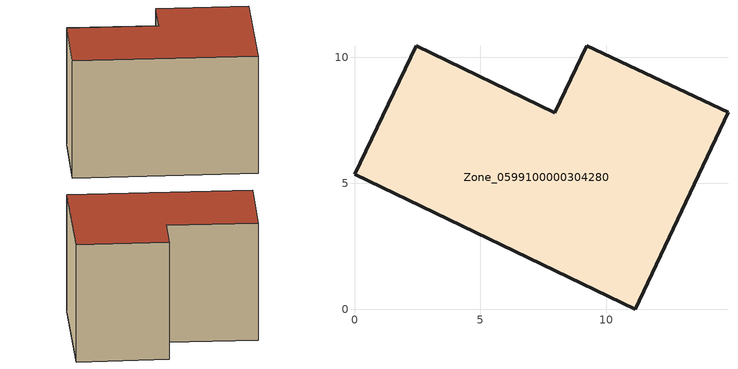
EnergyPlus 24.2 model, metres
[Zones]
Zone_0599100000304280
 floor ground (C_G): 11.14,0 0,5.37 2.45,10.47 7.95,7.81 9.22,10.46 14.82,7.83 z4.41
 wall outside (C_F): 9.22,10.46 7.95,7.81 2.45,10.47 0,5.37 11.14,0 14.82,7.83 9.22,10.46 z4.41:12.83
 roof outside (C_R): 11.14,0 14.82,7.83 9.22,10.46 7.95,7.81 2.45,10.47 0,5.37 z12.83
[BUILDING]
Pand.0599100000304280: North Axis=0; Terrain=City; Loads Convergence Tolerance Value=0.04; Temperature Convergence Tolerance Value=0.4; Solar Distribution=FullExterior; Maximum Number of Warmup Days=25; Minimum Number of Warmup Days=1
[Site:Location]
Rotterdam.The.Hague.AP_ZH_NLD Design_Conditions: Latitude=51.96; Longitude=4.45; Time Zone=1; Elevation=-4.5
[SITE:GROUNDTEMPERATURE:BUILDINGSURFACE]
18, 18, 18, 18, 18, 18, 18, 18, 18, 18, 18, 18
[MATERIAL] Thermal Absorptance=0.9; Solar Absorptance=0.7; Visible Absorptance=0.7
Name | Roughness | Thickness | Conductivity | Density | Specific Heat
G.TC.1992-2005 | MediumSmooth | 0.15 | 0.06 | 540 | 1210
F.TC.1992-2005 | Rough | 0.3 | 0.12 | 1920 | 840
R.TC.1992-2005 | MediumRough | 0.2 | 0.08 | 1500 | 1000
[CONSTRUCTION]
C_G: G.TC.1992-2005
C_F: F.TC.1992-2005
C_R: R.TC.1992-2005
[ZONE]
Zone_0599100000304280: Type=1; Multiplier=1; Ceiling Height=Autocalculate; Volume=Autocalculate; Floor Area=autocalculate; Part of Total Floor Area=Yes
[ZONEINFILTRATION:DESIGNFLOWRATE]
Infil_Zone_0599100000304280: Zone or ZoneList or Space or SpaceList=Zone_0599100000304280; Schedule=AlwaysOn; Design Flow Rate Calculation Method=Flow/Area; Flow Rate per Floor Area=0.0015; Constant Term Coefficient=1; Temperature Term Coefficient=0; Velocity Term Coefficient=0; Velocity Squared Term Coefficient=0
[HVACTEMPLATE:ZONE:IDEALLOADSAIRSYSTEM]
Zone_0599100000304280: Maximum Heating Supply Air Temperature=50; Minimum Cooling Supply Air Temperature=13; Maximum Heating Supply Air Humidity Ratio=0.0156; Minimum Cooling Supply Air Humidity Ratio=0.0077; Heating Limit=NoLimit; Cooling Limit=NoLimit; Dehumidification Control Type=ConstantSensibleHeatRatio; Cooling Sensible Heat Ratio=0.7; Dehumidification Setpoint=60; Humidification Control Type=None; Humidification Setpoint=30; Outdoor Air Method=None; Outdoor Air Flow Rate per Person=0.00944; Outdoor Air Flow Rate per Zone Floor Area=0; Outdoor Air Flow Rate per Zone=0; Demand Controlled Ventilation Type=None; Outdoor Air Economizer Type=NoEconomizer; Heat Recovery Type=None; Sensible Heat Recovery Effectiveness=0.7; Latent Heat Recovery Effectiveness=0.65
[ZONECONTROL:THERMOSTAT]
ThermostatControl_Zone_0599100000304280: Zone or ZoneList=Zone_0599100000304280; Control Type Schedule=DualSetpointControlType; Control 1=Thermostat_Zone_0599100000304280; Temperature Difference Between Cutout And Setpoint=0
[THERMOSTATSETPOINT:DUALSETPOINT]
Thermostat_Zone_0599100000304280: Heating Setpoint Temperature Schedule=HeatingSetpoint_Zone_0599100000304280; Cooling Setpoint Temperature Schedule=CoolingSetpoint_Zone_0599100000304280
[SCHEDULE:COMPACT]
HeatingSetpoint_Zone_0599100000304280: Through: 12/31, For: AllDays, Until: 24:00, 21
CoolingSetpoint_Zone_0599100000304280: Through: 12/31, For: AllDays, Until: 24:00, 24
DualSetpointControlType: Through: 12/31, For: AllDays, Until: 24:00, 4
AlwaysOn: Through: 12/31, For: AllDays, Until: 24:00, 1
